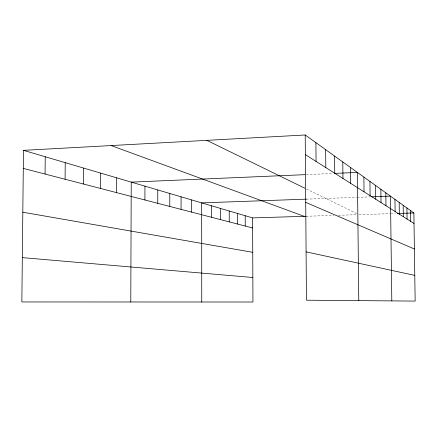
<?xml version="1.0" encoding="UTF-8"?>
<svg xmlns="http://www.w3.org/2000/svg" width="437" height="437" viewBox="0 0 437 437"><rect width="100%" height="100%" fill="white"/><g stroke="black" fill="none" stroke-linecap="round" stroke-linejoin="round"><path stroke-width="0.33" stroke-dasharray="2.19 1.64" d="M306.293 174.609L332.999 173.462M306.2 199.157L356.521 197.36M357.193 197.333L370.68 196.852M306.173 216.26L333.742 215.414M338.478 215.266L356.991 214.698M358.968 214.638L389.957 213.688M390.634 213.666L395.381 213.518M306.583 189.063L357.176 213.764"/><path stroke-width="0.66" d="M169.775 206.439L169.791 193.487M181.06 209.367L181.071 196.814M144.915 199.982L144.953 186.162M157.752 203.314L157.779 189.942M116.45 192.591L116.521 177.777M130.783 301.978L131.231 182.12L304.955 174.663M100.619 188.478L100.707 173.118M65.091 179.252L65.228 162.651M83.549 184.043L83.658 168.087M45.077 174.052L45.235 156.757M23.483 150.344L21.85 301.951L252.947 302.016L252.602 217.905L23.483 150.344L305.212 134.984L413.872 212.95L415.15 301.088L306.452 300.203L305.212 134.984M334.354 173.402L357.373 172.413L358.772 300.629M306.2 199.157L201.675 202.888L201.752 302M371.363 196.825L390.449 196.147L391.809 300.896M252.602 217.905L306.173 216.26M397.359 213.458L413.872 212.95M22.325 257.622L252.843 277.5M22.817 212.213L252.739 252.318M306.086 251.865L414.779 275.392M23.287 168.392L252.641 227.961M111.173 145.565L304.163 216.32M305.714 202.375L414.396 249.008M206.799 140.348L304.873 188.227M305.359 154.638L414.025 223.482M410.496 210.53L410.654 221.346M406.934 207.974L407.093 219.09M403.171 205.275L403.329 216.708M399.178 202.413L399.342 214.179M394.944 199.376L395.108 211.503M385.805 192.815L385.969 205.707M380.856 189.265L381.02 202.577M375.58 185.474L375.744 199.234M369.931 181.426L370.095 195.656M363.879 177.083L364.043 191.821M350.365 167.387L350.534 183.261M342.794 161.952L342.958 178.46M334.584 156.058L334.742 173.26M325.652 149.651L325.811 167.595M315.896 142.653L316.055 161.417M245.212 215.725L245.25 226.038M237.428 213.431L237.46 224.017M229.223 211.011L229.25 221.881M220.554 208.454L220.576 219.631M211.388 205.751L211.404 217.249M191.679 199.938L191.679 212.125"/></g></svg>
